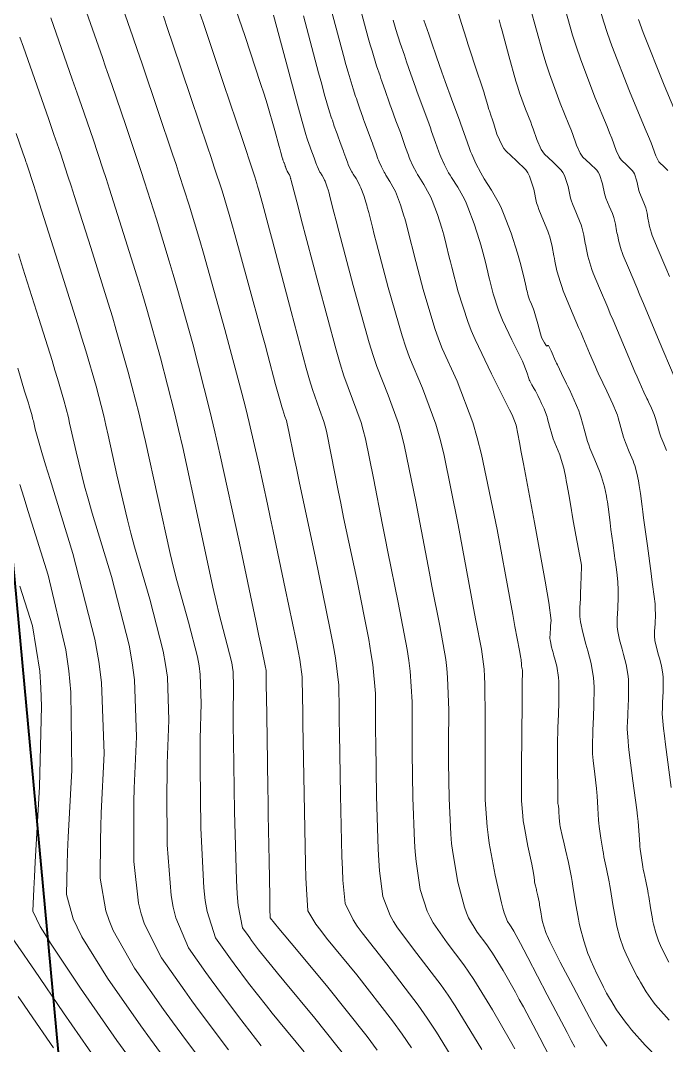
# Model space of a CAD drawing. Header units: millimetres. Extents: x 837475 to 838477, y 1189012 to 1191015.
# Drawn here: x 837540.1 to 837592, y 1190069.8 to 1190152.1 of the extents above; entities that cross this region are included whole.
import ezdxf

# ---------------------------------------------------------------- set-up
doc = ezdxf.new("R2010")
doc.units = ezdxf.units.MM
doc.header["$LTSCALE"] = 0.3
doc.layers.add('CORREDORVIA', color=94, linetype='Continuous', lineweight=40)
doc.layers.add('COTAS 10', color=7, linetype='Continuous', lineweight=9, true_color=0x6e3e2d)
doc.layers.add('COTAS INT', color=7, linetype='Continuous', lineweight=5, true_color=0x9fa19f)

msp = doc.modelspace()

# ---------------------------------------------------------------- linework, layer by layer
at = {"layer": 'CORREDORVIA'}
msp.add_lwpolyline([(837918.48, 1189883.493), (837925.042, 1189453.383), (837902.497, 1189217.712), (837593.191, 1189234.399), (837666.017, 1189670.117), (837623.316, 1189818.024), (837548.503, 1190011.455), (837506.88, 1190461.595), (837936.282, 1190278.252), (837938.054, 1190355.403), (837933.054, 1190517.446), (837913.685, 1190646.739), (837916.913, 1190801.892), (837910.676, 1191000.965), (838213.029, 1190992.912), (838237.174, 1190821.339), (838237.001, 1190602.875), (838240.031, 1190437.198), (838238.102, 1190145.726), (838184.199, 1189898.277), (837758.842, 1190109.914), (837918.48, 1189883.493)], dxfattribs=at)
at = {"layer": 'COTAS 10'}
for points in [[(837592.087, 1190140.038), (837591.769, 1190140.351), (837591.444, 1190140.649), (837591.372, 1190140.741), (837591.308, 1190140.836), (837591.141, 1190141.209), (837590.744, 1190142.25), (837590.536, 1190142.765), (837590.284, 1190143.378), (837589.017, 1190146.416), (837587.596, 1190150.056), (837587.247, 1190151.05), (837586.917, 1190152.038), (837585.885, 1190155.557)], [(837568.753, 1190069.408), (837567.95, 1190070.502), (837564.692, 1190074.606), (837561.844, 1190078.008), (837561.301, 1190078.659), (837560.863, 1190079.184), (837560.166, 1190080.031), (837560.149, 1190080.749), (837560.141, 1190081.193), (837560.13, 1190081.743), (837560.079, 1190084.615), (837560.016, 1190088.299), (837559.998, 1190089.361), (837559.98, 1190090.442), (837559.913, 1190094.496), (837559.859, 1190097.867), (837559.849, 1190098.515), (837559.841, 1190099.041), (837559.831, 1190099.913), (837559.828, 1190099.986), (837559.825, 1190100.008), (837559.821, 1190100.031), (837559.799, 1190100.119), (837559.459, 1190101.709), (837559.254, 1190102.679), (837559.002, 1190103.878), (837557.694, 1190110.119), (837556.134, 1190117.282), (837555.723, 1190119.062), (837555.321, 1190120.754), (837553.944, 1190126.131), (837552.695, 1190130.585), (837552.374, 1190131.696), (837552.063, 1190132.754), (837551.03, 1190136.131), (837550.065, 1190139.13), (837549.797, 1190139.949), (837549.53, 1190140.764), (837548.565, 1190143.666), (837547.446, 1190146.946), (837547.082, 1190147.999), (837546.951, 1190148.376), (837546.694, 1190149.114), (837545.099, 1190153.666)], [(837583.003, 1190068.108), (837581.809, 1190070.388), (837580.496, 1190072.875), (837580.17, 1190073.481), (837579.859, 1190074.05), (837578.87, 1190075.803), (837578.013, 1190077.196), (837577.786, 1190077.538), (837577.563, 1190077.861), (837576.793, 1190078.87), (837576.101, 1190080.024), (837575.927, 1190080.439), (837575.76, 1190080.895), (837575.222, 1190082.885), (837574.819, 1190085.29), (837574.737, 1190086.007), (837574.669, 1190086.747), (837574.531, 1190089.603), (837574.494, 1190092.519), (837574.49, 1190093.297), (837574.488, 1190094.062), (837574.5, 1190096.717), (837574.41, 1190099.317), (837574.342, 1190100.047), (837574.257, 1190100.781), (837573.798, 1190103.471), (837573.149, 1190106.658), (837572.945, 1190107.706), (837572.731, 1190108.826), (837571.866, 1190113.471), (837570.957, 1190117.888), (837570.714, 1190118.865), (837570.475, 1190119.736), (837569.644, 1190121.991), (837568.722, 1190124.292), (837568.425, 1190125.191), (837568.11, 1190126.204), (837566.825, 1190130.811), (837565.686, 1190135.16), (837565.464, 1190136.01), (837565.282, 1190136.707), (837564.965, 1190137.947), (837564.894, 1190138.222), (837564.868, 1190138.311), (837564.84, 1190138.405), (837564.717, 1190138.791), (837564.574, 1190139.176), (837564.533, 1190139.269), (837564.492, 1190139.357), (837564.339, 1190139.628), (837564.198, 1190139.849), (837564.164, 1190139.906), (837564.132, 1190139.961), (837564.035, 1190140.144), (837563.954, 1190140.327), (837563.932, 1190140.381), (837563.91, 1190140.437), (837563.832, 1190140.654), (837563.743, 1190140.907), (837563.715, 1190140.986), (837563.685, 1190141.069), (837563.562, 1190141.399), (837563.435, 1190141.741), (837563.403, 1190141.831), (837563.371, 1190141.919), (837563.267, 1190142.219), (837563.171, 1190142.501), (837563.119, 1190142.655), (837563.025, 1190142.927), (837562.727, 1190143.982), (837562.572, 1190144.552), (837562.386, 1190145.242), (837561.453, 1190148.74), (837560.426, 1190152.517)], [(837592.178, 1190076.473), (837591.825, 1190077.135), (837591.502, 1190077.814), (837591.424, 1190077.998), (837591.351, 1190078.181), (837591.129, 1190078.83), (837590.949, 1190079.527), (837590.902, 1190079.74), (837590.857, 1190079.962), (837590.706, 1190080.838), (837590.561, 1190081.734), (837590.519, 1190081.97), (837590.476, 1190082.199), (837590.317, 1190082.982), (837590.164, 1190083.721), (837590.126, 1190083.924), (837590.089, 1190084.125), (837589.97, 1190084.844), (837589.878, 1190085.556), (837589.858, 1190085.753), (837589.841, 1190085.95), (837589.798, 1190086.659), (837589.703, 1190087.759), (837589.654, 1190088.202), (837589.593, 1190088.705), (837589.291, 1190091.023), (837588.998, 1190093.311), (837588.943, 1190093.796), (837588.9, 1190094.216), (837588.84, 1190095.195), (837588.865, 1190095.905), (837588.875, 1190096.156), (837588.886, 1190096.429), (837588.939, 1190097.612), (837588.948, 1190098.847), (837588.931, 1190099.154), (837588.906, 1190099.445), (837588.748, 1190100.368), (837588.538, 1190101.172), (837588.481, 1190101.388), (837588.424, 1190101.601), (837588.22, 1190102.345), (837588.068, 1190103.034), (837588.042, 1190103.212), (837588.025, 1190103.385), (837588.024, 1190103.963), (837588.065, 1190104.565), (837588.075, 1190104.753), (837588.083, 1190104.949), (837588.107, 1190105.735), (837588.101, 1190106.563), (837588.09, 1190106.786), (837588.076, 1190107.006), (837587.994, 1190107.778), (837587.88, 1190108.6), (837587.845, 1190108.852), (837587.809, 1190109.114), (837587.667, 1190110.15), (837587.527, 1190111.201), (837587.492, 1190111.473), (837587.459, 1190111.737), (837587.352, 1190112.621), (837587.24, 1190113.438), (837587.203, 1190113.659), (837587.164, 1190113.878), (837587.001, 1190114.65), (837586.774, 1190115.442), (837586.694, 1190115.672), (837586.606, 1190115.908), (837586.228, 1190116.801), (837585.839, 1190117.742), (837585.744, 1190118.007), (837585.655, 1190118.274), (837585.382, 1190119.258), (837585.115, 1190120.226), (837585.03, 1190120.483), (837584.941, 1190120.736), (837584.579, 1190121.611), (837584.185, 1190122.453), (837584.075, 1190122.685), (837583.964, 1190122.916), (837583.563, 1190123.747), (837583.233, 1190124.427), (837583.167, 1190124.564), (837583.112, 1190124.678), (837583.006, 1190124.904), (837582.943, 1190125.052), (837582.914, 1190125.118), (837582.882, 1190125.195), (837582.725, 1190125.559), (837582.568, 1190125.887), (837582.535, 1190125.941), (837582.507, 1190125.978), (837582.443, 1190125.979), (837582.382, 1190125.947), (837582.355, 1190125.964), (837582.324, 1190125.993), (837582.178, 1190126.189), (837581.99, 1190126.59), (837581.934, 1190126.748), (837581.876, 1190126.926), (837581.648, 1190127.738), (837581.426, 1190128.554), (837581.371, 1190128.735), (837581.318, 1190128.896), (837581.151, 1190129.314), (837581.019, 1190129.591), (837580.989, 1190129.663), (837580.961, 1190129.732), (837580.885, 1190129.966), (837580.795, 1190130.338), (837580.759, 1190130.494), (837580.718, 1190130.673), (837580.527, 1190131.513), (837580.235, 1190132.65), (837580.129, 1190133.017), (837580.013, 1190133.407), (837579.504, 1190135.002), (837578.912, 1190136.592), (837578.744, 1190136.979), (837578.574, 1190137.342), (837577.942, 1190138.461), (837577.357, 1190139.376), (837577.216, 1190139.612), (837577.084, 1190139.84), (837576.685, 1190140.597), (837576.348, 1190141.35), (837576.257, 1190141.575), (837576.166, 1190141.807), (837575.843, 1190142.704), (837575.478, 1190143.75), (837575.361, 1190144.077), (837575.236, 1190144.419), (837574.728, 1190145.785), (837574.204, 1190147.199), (837574.069, 1190147.571), (837573.939, 1190147.934), (837573.509, 1190149.173), (837573.112, 1190150.342), (837573.003, 1190150.661), (837572.895, 1190150.978), (837572.507, 1190152.103)], [(837556.001, 1190066.749), (837553.065, 1190070.67), (837552.322, 1190071.688), (837551.608, 1190072.677), (837549.282, 1190076.001), (837547.561, 1190079.015), (837547.229, 1190079.807), (837546.96, 1190080.582), (837546.51, 1190083.229), (837546.534, 1190086.3), (837546.564, 1190087.343), (837546.605, 1190088.469), (837546.833, 1190093.229), (837546.629, 1190098.916), (837546.395, 1190100.626), (837546.085, 1190102.396), (837544.328, 1190109.277), (837542.49, 1190115.23), (837542.129, 1190116.415), (837541.833, 1190117.399), (837541.295, 1190119.277), (837541.181, 1190119.801), (837541.151, 1190119.931), (837541.122, 1190120.055), (837541.021, 1190120.449), (837540.875, 1190120.948), (837540.816, 1190121.138), (837540.75, 1190121.351), (837540.449, 1190122.308), (837539.893, 1190124.171)]]:
    msp.add_lwpolyline(points, dxfattribs=at)
at = {"layer": 'COTAS INT'}
for points in [[(837571.512, 1190069.593), (837570.762, 1190070.688), (837569.997, 1190071.761), (837567.112, 1190075.458), (837564.696, 1190078.411), (837564.226, 1190079.015), (837563.842, 1190079.527), (837563.177, 1190080.602), (837563.071, 1190082.327), (837563.041, 1190083.248), (837563.01, 1190084.361), (837562.894, 1190089.98), (837562.798, 1190095.603), (837562.78, 1190096.718), (837562.766, 1190097.641), (837562.747, 1190099.378), (837562.54, 1190100.762), (837562.408, 1190101.462), (837562.243, 1190102.3), (837561.377, 1190106.471), (837560.396, 1190111.087), (837560.16, 1190112.206), (837559.938, 1190113.256), (837559.261, 1190116.471), (837558.49, 1190119.808), (837558.209, 1190120.934), (837557.898, 1190122.149), (837556.528, 1190127.267), (837555.139, 1190132.263), (837554.815, 1190133.401), (837554.518, 1190134.431), (837553.664, 1190137.267), (837552.869, 1190139.722), (837552.609, 1190140.514), (837552.331, 1190141.353), (837551.184, 1190144.787), (837549.888, 1190148.601), (837549.677, 1190149.217), (837549.517, 1190149.68), (837549.141, 1190150.77), (837547.736, 1190154.787)], [(837579.806, 1190069.507), (837579.451, 1190070.139), (837578.017, 1190072.635), (837576.513, 1190075.08), (837576.115, 1190075.68), (837575.723, 1190076.247), (837574.373, 1190078.017), (837573.25, 1190079.621), (837573.002, 1190080.083), (837572.781, 1190080.553), (837572.211, 1190082.315), (837571.882, 1190084.55), (837571.813, 1190085.318), (837571.754, 1190086.15), (837571.622, 1190089.697), (837571.57, 1190093.29), (837571.562, 1190094.152), (837571.557, 1190094.957), (837571.562, 1190097.382), (837571.406, 1190099.85), (837571.299, 1190100.681), (837571.165, 1190101.576), (837570.454, 1190105.341), (837569.607, 1190109.42), (837569.388, 1190110.512), (837569.176, 1190111.588), (837568.466, 1190115.341), (837567.817, 1190118.493), (837567.644, 1190119.19), (837567.474, 1190119.811), (837566.091, 1190123.563), (837565.797, 1190124.52), (837565.469, 1190125.636), (837564.012, 1190130.98), (837562.664, 1190136.124), (837562.405, 1190137.114), (837562.195, 1190137.914), (837561.852, 1190139.234), (837561.826, 1190139.337), (837561.816, 1190139.37), (837561.806, 1190139.405), (837561.76, 1190139.549), (837561.706, 1190139.693), (837561.691, 1190139.727), (837561.676, 1190139.76), (837561.619, 1190139.861), (837561.566, 1190139.944), (837561.553, 1190139.965), (837561.541, 1190139.986), (837561.505, 1190140.054), (837561.475, 1190140.122), (837561.467, 1190140.142), (837561.458, 1190140.163), (837561.429, 1190140.244), (837561.396, 1190140.338), (837561.386, 1190140.368), (837561.375, 1190140.399), (837561.329, 1190140.522), (837561.281, 1190140.65), (837561.269, 1190140.683), (837561.258, 1190140.716), (837561.219, 1190140.828), (837561.183, 1190140.933), (837561.173, 1190140.962), (837561.163, 1190140.99), (837561.128, 1190141.092), (837561.017, 1190141.485), (837560.96, 1190141.698), (837560.89, 1190141.956), (837560.542, 1190143.26), (837559.917, 1190145.389), (837559.673, 1190146.166), (837559.398, 1190147.024), (837558.15, 1190150.801), (837556.885, 1190154.548)], [(837583.36, 1190154.762), (837584.451, 1190150.912), (837584.761, 1190149.935), (837585.075, 1190148.997), (837586.235, 1190145.93), (837587.218, 1190143.56), (837587.419, 1190143.062), (837587.589, 1190142.631), (837587.948, 1190141.645), (837588.176, 1190141.137), (837588.263, 1190141.008), (837588.361, 1190140.883), (837588.803, 1190140.477), (837589.235, 1190140.052), (837589.327, 1190139.916), (837589.406, 1190139.772), (837589.593, 1190139.186), (837589.726, 1190138.58), (837589.772, 1190138.424), (837589.821, 1190138.272), (837590.031, 1190137.766), (837590.233, 1190137.302), (837590.278, 1190137.177), (837590.318, 1190137.054), (837590.421, 1190136.625), (837590.498, 1190136.202), (837590.52, 1190136.084), (837590.544, 1190135.965), (837590.635, 1190135.531), (837590.786, 1190135.006), (837590.848, 1190134.83), (837590.918, 1190134.641), (837591.243, 1190133.846), (837591.928, 1190132.233), (837592.226, 1190131.529)], [(837577.164, 1190069.467), (837575.014, 1190072.964), (837574.443, 1190073.822), (837573.884, 1190074.633), (837571.953, 1190077.164), (837570.398, 1190079.218), (837570.076, 1190079.727), (837569.801, 1190080.211), (837569.2, 1190081.744), (837568.945, 1190083.809), (837568.889, 1190084.628), (837568.839, 1190085.554), (837568.712, 1190089.791), (837568.646, 1190094.061), (837568.635, 1190095.007), (837568.627, 1190095.851), (837568.624, 1190098.048), (837568.402, 1190100.383), (837568.256, 1190101.315), (837568.074, 1190102.37), (837567.11, 1190107.212), (837566.065, 1190112.182), (837565.832, 1190113.319), (837565.622, 1190114.351), (837565.066, 1190117.212), (837564.678, 1190119.098), (837564.574, 1190119.516), (837564.472, 1190119.887), (837564.117, 1190120.85), (837563.559, 1190122.46), (837563.328, 1190123.24), (837563.065, 1190124.165), (837561.839, 1190128.713), (837560.61, 1190133.387), (837560.345, 1190134.392), (837560.112, 1190135.271), (837559.54, 1190137.403), (837559.227, 1190138.529), (837559.158, 1190138.775), (837559.096, 1190138.993), (837558.933, 1190139.54), (837558.478, 1190140.907), (837558.232, 1190141.642), (837557.934, 1190142.531), (837556.422, 1190147.029), (837554.773, 1190151.912), (837554.387, 1190153.044)], [(837565.09, 1190152.867), (837566.051, 1190149.287), (837566.252, 1190148.551), (837566.425, 1190147.927), (837566.818, 1190146.597), (837567.029, 1190145.984), (837567.088, 1190145.811), (837567.148, 1190145.638), (837567.364, 1190145), (837567.598, 1190144.325), (837567.669, 1190144.127), (837567.742, 1190143.924), (837568.028, 1190143.154), (837568.306, 1190142.409), (837568.373, 1190142.222), (837568.437, 1190142.044), (837568.636, 1190141.474), (837568.812, 1190140.985), (837568.862, 1190140.859), (837568.912, 1190140.736), (837569.095, 1190140.326), (837569.313, 1190139.913), (837569.385, 1190139.788), (837569.462, 1190139.66), (837569.78, 1190139.161), (837570.125, 1190138.551), (837570.218, 1190138.353), (837570.309, 1190138.142), (837570.632, 1190137.275), (837570.909, 1190136.406), (837570.973, 1190136.194), (837571.03, 1190135.993), (837571.19, 1190135.373), (837571.457, 1190134.294), (837571.582, 1190133.804), (837571.73, 1190133.231), (837572.449, 1190130.473), (837573.392, 1190127.341), (837573.682, 1190126.532), (837573.983, 1190125.749), (837575.171, 1190123.131), (837576.436, 1190119.812), (837576.786, 1190118.586), (837577.135, 1190117.228), (837578.394, 1190111.213), (837579.433, 1190105.536), (837579.642, 1190104.39), (837579.819, 1190103.428), (837580.175, 1190101.492), (837580.284, 1190100.894), (837580.305, 1190100.775), (837580.321, 1190100.677), (837580.344, 1190100.493), (837580.34, 1190100.443), (837580.338, 1190100.415), (837580.333, 1190100.364), (837580.333, 1190100.312), (837580.335, 1190100.297), (837580.337, 1190100.281), (837580.35, 1190100.222), (837580.368, 1190100.155), (837580.374, 1190100.135), (837580.38, 1190100.113), (837580.402, 1190100.029), (837580.419, 1190099.915), (837580.422, 1190099.876), (837580.424, 1190099.833), (837580.422, 1190099.648), (837580.416, 1190099.462), (837580.414, 1190099.418), (837580.413, 1190099.378), (837580.409, 1190099.259), (837580.408, 1190099.153), (837580.408, 1190099.085), (837580.41, 1190098.946), (837580.405, 1190098.214), (837580.402, 1190097.805), (837580.397, 1190097.307), (837580.37, 1190094.764), (837580.346, 1190092.042), (837580.343, 1190091.431), (837580.341, 1190090.882), (837580.35, 1190089.414), (837580.44, 1190088.211), (837580.49, 1190087.83), (837580.551, 1190087.427), (837580.862, 1190085.797), (837581.171, 1190084.333), (837581.231, 1190084.034), (837581.279, 1190083.782), (837581.362, 1190083.258), (837581.381, 1190083.035), (837581.39, 1190082.973), (837581.4, 1190082.91), (837581.45, 1190082.68), (837581.518, 1190082.404), (837581.54, 1190082.312), (837581.562, 1190082.213), (837581.655, 1190081.8), (837581.752, 1190081.322), (837581.778, 1190081.183), (837581.803, 1190081.041), (837581.891, 1190080.5), (837581.982, 1190079.971), (837582.01, 1190079.835), (837582.038, 1190079.704), (837582.151, 1190079.27), (837582.295, 1190078.848), (837582.343, 1190078.725), (837582.396, 1190078.599), (837582.617, 1190078.122), (837583.053, 1190077.267), (837583.24, 1190076.903), (837583.457, 1190076.483), (837584.483, 1190074.508), (837585.55, 1190072.48), (837585.794, 1190072.027), (837586.015, 1190071.621), (837586.625, 1190070.547), (837587.202, 1190069.715)], [(837591.334, 1190068.718), (837590.281, 1190069.805), (837589.183, 1190071.033), (837588.924, 1190071.346), (837588.685, 1190071.648), (837587.985, 1190072.645), (837587.512, 1190073.412), (837587.416, 1190073.57), (837587.335, 1190073.704), (837587.168, 1190073.99), (837587.009, 1190074.307), (837586.932, 1190074.46), (837586.842, 1190074.642), (837586.398, 1190075.533), (837585.909, 1190076.596), (837585.791, 1190076.884), (837585.679, 1190077.171), (837585.337, 1190078.188), (837585.058, 1190079.265), (837584.987, 1190079.591), (837584.918, 1190079.928), (837584.691, 1190081.242), (837584.474, 1190082.582), (837584.411, 1190082.935), (837584.347, 1190083.281), (837584.106, 1190084.467), (837583.877, 1190085.492), (837583.82, 1190085.737), (837583.767, 1190085.966), (837583.598, 1190086.651), (837583.474, 1190087.221), (837583.448, 1190087.377), (837583.426, 1190087.532), (837583.379, 1190088.085), (837583.354, 1190088.558), (837583.346, 1190088.662), (837583.338, 1190088.754), (837583.306, 1190088.991), (837583.277, 1190089.139), (837583.272, 1190089.175), (837583.267, 1190089.21), (837583.259, 1190089.319), (837583.258, 1190089.453), (837583.258, 1190089.503), (837583.259, 1190089.558), (837583.261, 1190089.806), (837583.259, 1190090.265), (837583.257, 1190090.454), (837583.254, 1190090.671), (837583.237, 1190091.675), (837583.223, 1190092.772), (837583.222, 1190093.047), (837583.223, 1190093.309), (837583.233, 1190094.152), (837583.26, 1190095.084), (837583.27, 1190095.404), (837583.282, 1190095.749), (837583.333, 1190097.218), (837583.345, 1190098.678), (837583.331, 1190099.018), (837583.31, 1190099.33), (837583.173, 1190100.226), (837582.997, 1190100.895), (837582.952, 1190101.065), (837582.908, 1190101.227), (837582.763, 1190101.754), (837582.66, 1190102.219), (837582.644, 1190102.342), (837582.632, 1190102.463), (837582.633, 1190102.877), (837582.666, 1190103.274), (837582.676, 1190103.384), (837582.685, 1190103.495), (837582.72, 1190103.893), (837582.536, 1190105.346), (837582.408, 1190106.12), (837582.246, 1190107.057), (837581.382, 1190111.783), (837580.5, 1190116.495), (837580.326, 1190117.423), (837580.184, 1190118.186), (837579.924, 1190119.582), (837579.582, 1190120.413), (837579.388, 1190120.821), (837579.151, 1190121.306), (837577.934, 1190123.702), (837576.613, 1190126.478), (837576.31, 1190127.203), (837576.033, 1190127.91), (837575.261, 1190130.304), (837574.751, 1190132.267), (837574.641, 1190132.7), (837574.544, 1190133.087), (837574.302, 1190134.086), (837574.098, 1190134.879), (837574.025, 1190135.135), (837573.944, 1190135.406), (837573.589, 1190136.517), (837573.177, 1190137.625), (837573.06, 1190137.895), (837572.941, 1190138.148), (837572.501, 1190138.927), (837572.093, 1190139.566), (837571.995, 1190139.73), (837571.903, 1190139.888), (837571.625, 1190140.416), (837571.391, 1190140.941), (837571.327, 1190141.097), (837571.263, 1190141.259), (837571.039, 1190141.884), (837570.784, 1190142.613), (837570.703, 1190142.84), (837570.616, 1190143.079), (837570.262, 1190144.031), (837569.896, 1190145.016), (837569.802, 1190145.275), (837569.712, 1190145.528), (837569.412, 1190146.391), (837569.136, 1190147.206), (837569.06, 1190147.428), (837568.985, 1190147.648), (837568.714, 1190148.432), (837568.341, 1190149.648), (837568.201, 1190150.14), (837568.044, 1190150.7), (837567.345, 1190153.287)], [(837575.198, 1190152.9), (837575.533, 1190151.833), (837575.92, 1190150.597), (837576.044, 1190150.209), (837576.176, 1190149.803), (837576.715, 1190148.173), (837577.211, 1190146.671), (837577.316, 1190146.344), (837577.406, 1190146.057), (837577.618, 1190145.343), (837577.733, 1190144.93), (837577.762, 1190144.832), (837577.791, 1190144.741), (837577.889, 1190144.474), (837578.02, 1190144.106), (837578.069, 1190143.953), (837578.124, 1190143.776), (837578.371, 1190142.952), (837578.779, 1190142.04), (837578.936, 1190141.808), (837579.112, 1190141.586), (837579.905, 1190140.856), (837580.68, 1190140.093), (837580.845, 1190139.849), (837580.988, 1190139.59), (837581.323, 1190138.539), (837581.561, 1190137.452), (837581.643, 1190137.171), (837581.731, 1190136.899), (837582.108, 1190135.99), (837582.472, 1190135.158), (837582.552, 1190134.934), (837582.624, 1190134.714), (837582.809, 1190133.942), (837582.946, 1190133.184), (837582.987, 1190132.971), (837583.029, 1190132.758), (837583.193, 1190131.979), (837583.464, 1190131.037), (837583.575, 1190130.721), (837583.701, 1190130.381), (837584.283, 1190128.955), (837584.932, 1190127.444), (837585.099, 1190127.052), (837585.262, 1190126.67), (837585.805, 1190125.385), (837586.278, 1190124.281), (837586.396, 1190124.013), (837586.508, 1190123.762), (837586.867, 1190122.994), (837587.188, 1190122.33), (837587.364, 1190121.96), (837587.679, 1190121.288), (837587.968, 1190120.588), (837588.039, 1190120.386), (837588.107, 1190120.181), (837588.32, 1190119.407), (837588.539, 1190118.621), (837588.61, 1190118.407), (837588.685, 1190118.196), (837588.997, 1190117.444), (837589.299, 1190116.731), (837589.369, 1190116.542), (837589.433, 1190116.358), (837589.614, 1190115.726), (837589.744, 1190115.108), (837589.775, 1190114.934), (837589.805, 1190114.757), (837589.894, 1190114.104), (837590.026, 1190113.056), (837590.082, 1190112.63), (837590.147, 1190112.145), (837590.449, 1190109.902), (837590.752, 1190107.678), (837590.817, 1190107.205), (837590.873, 1190106.794), (837591.007, 1190105.826), (837591.068, 1190105.248), (837591.079, 1190105.083), (837591.087, 1190104.916), (837591.091, 1190104.296), (837591.074, 1190103.707), (837591.067, 1190103.56), (837591.06, 1190103.419), (837591.029, 1190102.969), (837591.03, 1190102.536), (837591.043, 1190102.406), (837591.062, 1190102.273), (837591.176, 1190101.757), (837591.329, 1190101.199), (837591.372, 1190101.04), (837591.415, 1190100.878), (837591.572, 1190100.276), (837591.69, 1190099.584), (837591.709, 1190099.366), (837591.721, 1190099.137), (837591.715, 1190098.212), (837591.675, 1190097.325), (837591.667, 1190097.12), (837591.659, 1190096.933), (837591.64, 1190096.401), (837591.743, 1190095.239), (837591.813, 1190094.655), (837591.899, 1190093.957), (837592.359, 1190090.485)], [(837581.053, 1190153.131), (837582.066, 1190149.476), (837582.33, 1190148.611), (837582.587, 1190147.81), (837583.453, 1190145.445), (837584.152, 1190143.742), (837584.302, 1190143.359), (837584.434, 1190143.013), (837584.756, 1190142.081), (837585.044, 1190141.438), (837585.154, 1190141.275), (837585.278, 1190141.118), (837585.837, 1190140.603), (837586.383, 1190140.065), (837586.499, 1190139.893), (837586.6, 1190139.711), (837586.836, 1190138.97), (837587.004, 1190138.204), (837587.062, 1190138.006), (837587.124, 1190137.815), (837587.39, 1190137.174), (837587.646, 1190136.587), (837587.703, 1190136.43), (837587.753, 1190136.274), (837587.884, 1190135.73), (837587.98, 1190135.196), (837588.009, 1190135.046), (837588.039, 1190134.896), (837588.154, 1190134.347), (837588.346, 1190133.683), (837588.424, 1190133.46), (837588.512, 1190133.221), (837588.923, 1190132.215), (837589.596, 1190130.637), (837589.85, 1190130.036), (837590.134, 1190129.365), (837591.404, 1190126.349), (837592.611, 1190123.487)], [(837566.452, 1190068.588), (837563.753, 1190071.985), (837561.272, 1190074.96), (837560.747, 1190075.595), (837560.292, 1190076.149), (837559.236, 1190077.468), (837558.675, 1190078.217), (837558.533, 1190078.412), (837558.396, 1190078.6), (837557.952, 1190079.236), (837557.603, 1190081.032), (837557.527, 1190081.953), (837557.46, 1190083.058), (837557.292, 1190088.576), (837557.216, 1190094.196), (837557.207, 1190095.364), (837557.203, 1190096.364), (837557.232, 1190098.576), (837557.188, 1190099.772), (837557.139, 1190100.132), (837557.074, 1190100.504), (837556.705, 1190101.951), (837556.065, 1190104.413), (837555.829, 1190105.426), (837555.568, 1190106.582), (837554.414, 1190111.951), (837553.143, 1190117.786), (837552.808, 1190119.236), (837552.481, 1190120.615), (837551.359, 1190124.994), (837550.252, 1190128.907), (837549.933, 1190129.991), (837549.609, 1190131.076), (837548.395, 1190134.994), (837547.26, 1190138.537), (837546.986, 1190139.385), (837546.729, 1190140.175), (837545.946, 1190142.545), (837545.016, 1190145.254), (837544.667, 1190146.258), (837544.279, 1190147.372), (837542.545, 1190152.308)], [(837551.587, 1190152.425), (837551.952, 1190151.362), (837552.331, 1190150.257), (837553.803, 1190145.908), (837555.133, 1190141.942), (837555.421, 1190141.078), (837555.674, 1190140.315), (837556.299, 1190138.403), (837556.863, 1190136.506), (837557.079, 1190135.752), (837557.32, 1190134.898), (837558.403, 1190130.989), (837559.502, 1190126.971), (837559.752, 1190126.049), (837559.979, 1190125.21), (837560.605, 1190122.865), (837561.008, 1190121.37), (837561.095, 1190121.066), (837561.17, 1190120.809), (837561.354, 1190120.279), (837561.471, 1190119.963), (837561.504, 1190119.841), (837561.538, 1190119.703), (837561.666, 1190119.083), (837562.068, 1190117.113), (837562.275, 1190116.125), (837562.523, 1190114.945), (837563.767, 1190109.083), (837564.982, 1190103.165), (837565.213, 1190101.949), (837565.398, 1190100.916), (837565.685, 1190098.713), (837565.697, 1190096.746), (837565.708, 1190095.862), (837565.722, 1190094.832), (837565.803, 1190089.886), (837565.925, 1190084.957), (837565.965, 1190083.938), (837566.008, 1190083.068), (837566.188, 1190081.173), (837566.822, 1190079.869), (837567.151, 1190079.371), (837567.547, 1190078.814), (837569.532, 1190076.311), (837572.043, 1190073.02), (837572.771, 1190071.967), (837573.512, 1190070.852), (837576.305, 1190066.311)], [(837562.835, 1190152.448), (837564.057, 1190147.873), (837564.303, 1190146.963), (837564.509, 1190146.207), (837564.921, 1190144.762), (837565.074, 1190144.319), (837565.117, 1190144.195), (837565.159, 1190144.069), (837565.316, 1190143.609), (837565.485, 1190143.122), (837565.536, 1190142.979), (837565.589, 1190142.833), (837565.795, 1190142.276), (837565.995, 1190141.739), (837566.044, 1190141.604), (837566.09, 1190141.476), (837566.234, 1190141.064), (837566.361, 1190140.711), (837566.397, 1190140.62), (837566.433, 1190140.531), (837566.565, 1190140.235), (837566.722, 1190139.937), (837566.774, 1190139.847), (837566.83, 1190139.755), (837567.06, 1190139.394), (837567.308, 1190138.954), (837567.375, 1190138.811), (837567.442, 1190138.659), (837567.674, 1190138.033), (837567.875, 1190137.406), (837567.92, 1190137.252), (837567.962, 1190137.108), (837568.077, 1190136.66), (837568.369, 1190135.5), (837568.523, 1190134.907), (837568.708, 1190134.196), (837569.637, 1190130.642), (837570.751, 1190126.773), (837571.053, 1190125.862), (837571.352, 1190125.02), (837572.408, 1190122.561), (837573.476, 1190119.66), (837573.784, 1190118.54), (837574.096, 1190117.283), (837575.266, 1190111.6), (837576.285, 1190106.064), (837576.502, 1190104.899), (837576.691, 1190103.895), (837577.141, 1190101.6), (837577.349, 1190099.987), (837577.386, 1190099.413), (837577.413, 1190098.784), (837577.438, 1190096.052), (837577.418, 1190093.167), (837577.417, 1190092.442), (837577.418, 1190091.748), (837577.44, 1190089.508), (837577.584, 1190087.343), (837577.661, 1190086.697), (837577.755, 1190086.031), (837578.233, 1190083.456), (837578.74, 1190081.237), (837578.852, 1190080.795), (837578.952, 1190080.427), (837579.213, 1190079.723), (837579.402, 1190079.475), (837579.457, 1190079.396), (837579.513, 1190079.312), (837579.723, 1190078.97), (837580.267, 1190077.96), (837580.534, 1190077.455), (837580.851, 1190076.851), (837582.413, 1190073.857), (837584.005, 1190070.815), (837584.341, 1190070.182), (837584.631, 1190069.64)], [(837592.196, 1190071.814), (837591.315, 1190072.8), (837591.107, 1190073.051), (837590.915, 1190073.294), (837590.353, 1190074.094), (837589.891, 1190074.868), (837589.763, 1190075.094), (837589.634, 1190075.325), (837589.166, 1190076.204), (837588.739, 1190077.103), (837588.635, 1190077.347), (837588.539, 1190077.59), (837588.244, 1190078.45), (837588.005, 1190079.373), (837587.943, 1190079.656), (837587.884, 1190079.95), (837587.684, 1190081.11), (837587.491, 1190082.298), (837587.436, 1190082.61), (837587.379, 1190082.914), (837587.168, 1190083.952), (837586.965, 1190084.932), (837586.915, 1190085.2), (837586.866, 1190085.467), (837586.708, 1190086.42), (837586.586, 1190087.363), (837586.56, 1190087.624), (837586.537, 1190087.884), (837586.48, 1190088.824), (837586.418, 1190089.815), (837586.393, 1190090.107), (837586.363, 1190090.408), (837586.224, 1190091.56), (837586.096, 1190092.665), (837586.073, 1190092.936), (837586.056, 1190093.192), (837586.039, 1190093.989), (837586.071, 1190094.878), (837586.083, 1190095.191), (837586.097, 1190095.533), (837586.164, 1190097.013), (837586.175, 1190098.558), (837586.154, 1190098.941), (837586.123, 1190099.306), (837585.925, 1190100.461), (837585.662, 1190101.466), (837585.59, 1190101.736), (837585.519, 1190102.003), (837585.264, 1190102.934), (837585.073, 1190103.796), (837585.042, 1190104.019), (837585.02, 1190104.235), (837585.018, 1190104.958), (837585.069, 1190105.65), (837585.08, 1190105.846), (837585.09, 1190106.045), (837585.114, 1190106.779), (837585.13, 1190107.42), (837585.135, 1190107.56), (837585.14, 1190107.683), (837585.157, 1190107.991), (837585.16, 1190108.212), (837585.156, 1190108.28), (837585.149, 1190108.351), (837585.107, 1190108.633), (837584.708, 1190110.759), (837584.469, 1190112.068), (837584.408, 1190112.41), (837584.35, 1190112.745), (837584.162, 1190113.88), (837583.991, 1190114.885), (837583.944, 1190115.136), (837583.897, 1190115.375), (837583.73, 1190116.143), (837583.54, 1190116.826), (837583.479, 1190117.012), (837583.414, 1190117.197), (837583.148, 1190117.856), (837582.887, 1190118.504), (837582.825, 1190118.683), (837582.768, 1190118.861), (837582.597, 1190119.501), (837582.443, 1190120.103), (837582.396, 1190120.257), (837582.347, 1190120.406), (837582.153, 1190120.897), (837581.951, 1190121.339), (837581.897, 1190121.457), (837581.843, 1190121.572), (837581.655, 1190121.97), (837581.471, 1190122.335), (837581.42, 1190122.428), (837581.369, 1190122.519), (837581.186, 1190122.822), (837581.016, 1190123.139), (837580.973, 1190123.239), (837580.933, 1190123.345), (837580.803, 1190123.77), (837580.543, 1190124.461), (837580.421, 1190124.734), (837580.276, 1190125.042), (837579.572, 1190126.451), (837578.827, 1190128.013), (837578.657, 1190128.419), (837578.502, 1190128.812), (837578.073, 1190130.135), (837577.773, 1190131.302), (837577.7, 1190131.597), (837577.631, 1190131.88), (837577.415, 1190132.799), (837577.167, 1190133.765), (837577.077, 1190134.076), (837576.978, 1190134.406), (837576.547, 1190135.759), (837576.045, 1190137.109), (837575.902, 1190137.437), (837575.757, 1190137.745), (837575.222, 1190138.694), (837574.725, 1190139.471), (837574.606, 1190139.671), (837574.494, 1190139.864), (837574.155, 1190140.507), (837573.87, 1190141.145), (837573.792, 1190141.336), (837573.715, 1190141.533), (837573.441, 1190142.294), (837573.131, 1190143.182), (837573.032, 1190143.458), (837572.926, 1190143.749), (837572.495, 1190144.908), (837572.05, 1190146.108), (837571.936, 1190146.423), (837571.826, 1190146.731), (837571.461, 1190147.782), (837571.124, 1190148.774), (837571.032, 1190149.044), (837570.94, 1190149.313), (837570.611, 1190150.268), (837570.257, 1190151.368), (837570.15, 1190151.729), (837570.038, 1190152.114)], [(837591.991, 1190117.553), (837591.765, 1190118.087), (837591.532, 1190118.649), (837591.475, 1190118.808), (837591.422, 1190118.968), (837591.258, 1190119.556), (837591.099, 1190120.135), (837591.048, 1190120.289), (837590.995, 1190120.44), (837590.778, 1190120.964), (837590.543, 1190121.467), (837590.477, 1190121.606), (837590.411, 1190121.744), (837590.171, 1190122.24), (837589.784, 1190123.097), (837589.625, 1190123.463), (837589.444, 1190123.884), (837588.604, 1190125.867), (837587.698, 1190128.018), (837587.475, 1190128.544), (837587.264, 1190129.041), (837586.603, 1190130.585), (837586.107, 1190131.801), (837585.999, 1190132.091), (837585.905, 1190132.36), (837585.673, 1190133.163), (837585.534, 1190133.827), (837585.498, 1190134.009), (837585.463, 1190134.19), (837585.347, 1190134.836), (837585.188, 1190135.494), (837585.127, 1190135.682), (837585.059, 1190135.873), (837584.749, 1190136.582), (837584.428, 1190137.357), (837584.352, 1190137.589), (837584.283, 1190137.828), (837584.08, 1190138.755), (837583.794, 1190139.651), (837583.672, 1190139.871), (837583.532, 1190140.079), (837582.871, 1190140.73), (837582.195, 1190141.352), (837582.045, 1190141.541), (837581.911, 1190141.739), (837581.563, 1190142.517), (837581.279, 1190143.395), (837581.186, 1190143.656), (837581.086, 1190143.924), (837580.671, 1190144.959), (837580.189, 1190146.275), (837580.046, 1190146.721), (837579.899, 1190147.203), (837579.335, 1190149.237), (837578.796, 1190151.25), (837578.665, 1190151.719), (837578.542, 1190152.15)], [(837589.733, 1190152.165), (837590.118, 1190151.115), (837591.799, 1190146.901), (837593.35, 1190143.197)], [(837540.065, 1190150.759), (837540.349, 1190149.947), (837541.424, 1190146.886), (837542.394, 1190144.124), (837542.611, 1190143.501), (837542.806, 1190142.94), (837543.326, 1190141.424), (837543.928, 1190139.585), (837544.174, 1190138.82), (837544.456, 1190137.945), (837545.761, 1190133.858), (837547.154, 1190129.398), (837547.492, 1190128.287), (837547.808, 1190127.23), (837548.775, 1190123.858), (837549.641, 1190120.475), (837549.894, 1190119.41), (837550.153, 1190118.29), (837551.135, 1190113.782), (837552.134, 1190109.286), (837552.404, 1190108.173), (837552.671, 1190107.117), (837553.611, 1190103.782), (837554.327, 1190100.977), (837554.453, 1190100.255), (837554.548, 1190099.558), (837554.632, 1190097.239), (837554.553, 1190094.391), (837554.546, 1190093.359), (837554.546, 1190092.222), (837554.597, 1190087.239), (837554.835, 1190082.439), (837554.953, 1190081.417), (837555.093, 1190080.528), (837555.784, 1190078.427), (837556.699, 1190077.12), (837556.98, 1190076.731), (837557.272, 1190076.33), (837558.427, 1190074.788), (837559.862, 1190072.956), (837560.332, 1190072.373), (837560.832, 1190071.758), (837562.9, 1190069.261)], [(837539.765, 1190143.013), (837540.303, 1190141.464), (837540.509, 1190140.877), (837540.555, 1190140.744), (837540.597, 1190140.625), (837540.707, 1190140.303), (837541.127, 1190138.996), (837541.363, 1190138.256), (837541.651, 1190137.352), (837543.126, 1190132.722), (837544.7, 1190127.72), (837545.051, 1190126.582), (837545.364, 1190125.552), (837546.19, 1190122.722), (837546.801, 1190120.335), (837546.98, 1190119.584), (837547.162, 1190118.794), (837547.855, 1190115.614), (837548.7, 1190111.99), (837548.979, 1190110.92), (837549.278, 1190109.822), (837550.516, 1190105.614), (837551.58, 1190101.45), (837551.767, 1190100.379), (837551.908, 1190099.344), (837552.032, 1190095.902), (837551.904, 1190092.417), (837551.886, 1190091.354), (837551.875, 1190090.248), (837551.901, 1190085.902), (837552.21, 1190081.82), (837552.378, 1190080.88), (837552.582, 1190080.023), (837553.617, 1190077.618), (837555.002, 1190075.639), (837555.427, 1190075.05), (837555.87, 1190074.444), (837557.618, 1190072.108), (837559.432, 1190069.764)], [(837539.965, 1190133.359), (837540.208, 1190132.556), (837540.472, 1190131.698), (837541.585, 1190128.15), (837542.65, 1190124.771), (837542.883, 1190124.019), (837543.088, 1190123.347), (837543.606, 1190121.585), (837543.961, 1190120.195), (837544.065, 1190119.758), (837544.172, 1190119.297), (837544.575, 1190117.445), (837545.267, 1190114.694), (837545.554, 1190113.668), (837545.884, 1190112.526), (837547.422, 1190107.445), (837548.833, 1190101.923), (837549.081, 1190100.503), (837549.269, 1190099.13), (837549.433, 1190094.566), (837549.254, 1190090.443), (837549.225, 1190089.348), (837549.205, 1190088.274), (837549.205, 1190084.566), (837549.585, 1190081.201), (837549.804, 1190080.344), (837550.072, 1190079.519), (837551.449, 1190076.81), (837553.305, 1190074.158), (837553.874, 1190073.369), (837554.467, 1190072.557), (837556.81, 1190069.429)], [(837540.064, 1190114.835), (837540.386, 1190113.811), (837540.745, 1190112.667), (837542.342, 1190107.541), (837543.748, 1190101.548), (837543.986, 1190099.858), (837544.158, 1190098.155), (837544.234, 1190091.892), (837543.955, 1190086.495), (837543.904, 1190085.338), (837543.864, 1190084.326), (837543.814, 1190081.892), (837544.335, 1190079.963), (837544.655, 1190079.271), (837545.051, 1190078.51), (837547.115, 1190075.192), (837549.78, 1190071.368), (837550.555, 1190070.288), (837551.346, 1190069.199)], [(837540.075, 1190106.665), (837541.08, 1190103.476), (837541.679, 1190099.838), (837541.758, 1190098.508), (837541.799, 1190097.037), (837541.634, 1190090.555), (837541.305, 1190084.521), (837541.243, 1190083.332), (837541.193, 1190082.353), (837541.119, 1190080.555), (837541.71, 1190079.344), (837542.08, 1190078.735), (837542.54, 1190078.006), (837544.947, 1190074.383), (837547.865, 1190070.174), (837548.646, 1190069.075)], [(837539.506, 1190078.337), (837540.365, 1190077.106), (837540.77, 1190076.517), (837541.248, 1190075.82), (837543.575, 1190072.406), (837546.243, 1190068.547)], [(837542.766, 1190069.599), (837540.819, 1190072.441), (837540.357, 1190073.107), (837539.929, 1190073.72)]]:
    msp.add_lwpolyline(points, dxfattribs=at)

doc.saveas('drawing.dxf')
